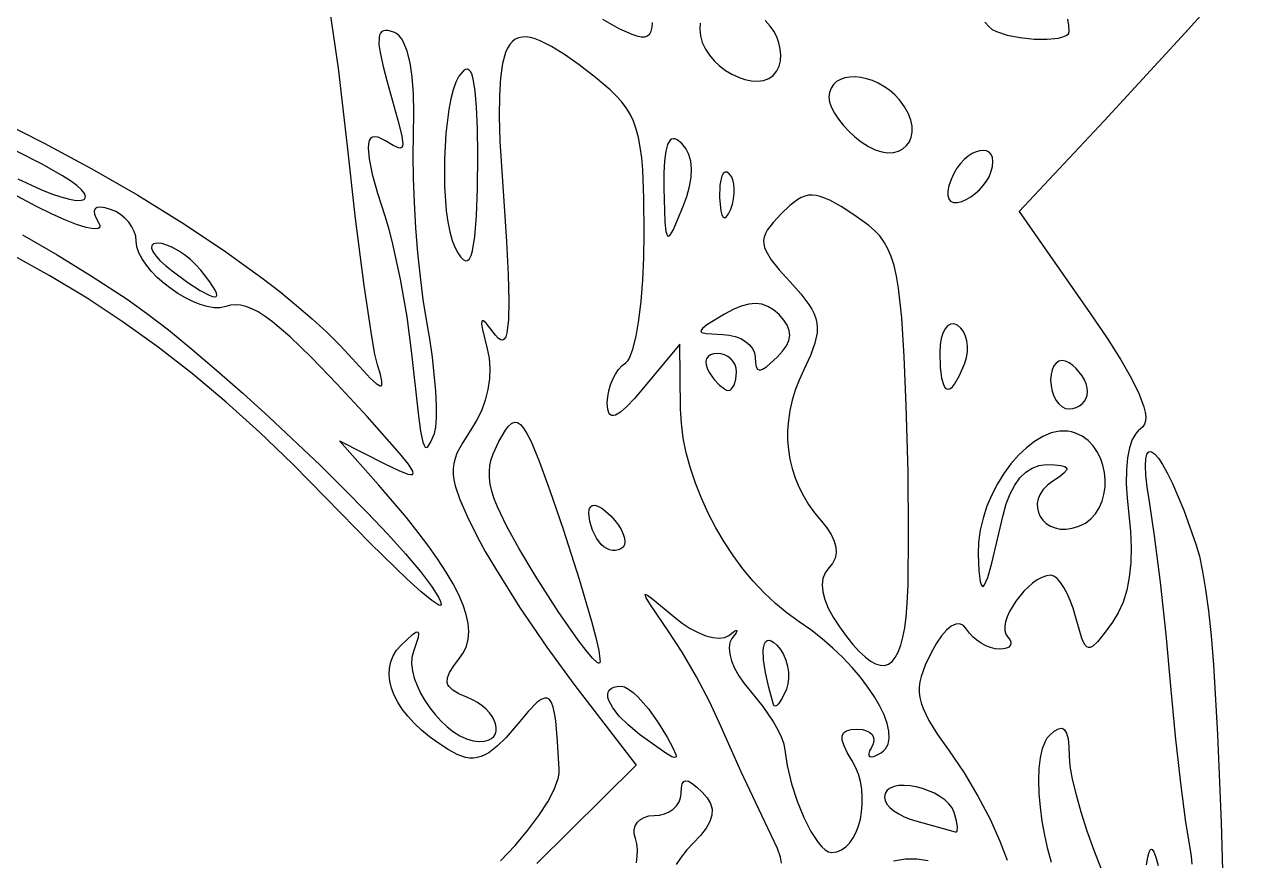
# Model space of a CAD drawing. Header units: millimetres. Extents: x 0.03 to 7.19, y 1.13 to 4.15.
# Drawn here: x 1.85 to 2.594, y 2.722 to 3.224 of the extents above; entities that cross this region are included whole.
import ezdxf

# ---------------------------------------------------------------- set-up
doc = ezdxf.new("R2010")
doc.units = ezdxf.units.MM

msp = doc.modelspace()

# ---------------------------------------------------------------- linework, layer by layer
at = {"flags": 128}
for points in [[(2.593643, 3.269816), (2.548407, 3.219568), (2.499712, 3.166747), (2.448546, 3.112108), (2.491518, 3.050774), (2.501585, 3.036008), (2.509818, 3.023061), (2.516234, 3.011894), (2.520848, 3.002472), (2.523677, 2.994757), (2.524427, 2.991528), (2.524737, 2.988712), (2.524609, 2.986304), (2.524044, 2.984299), (2.523046, 2.982694), (2.521615, 2.981483), (2.520187, 2.98039), (2.518884, 2.978964), (2.516658, 2.975155), (2.514948, 2.970143), (2.513766, 2.964016), (2.513126, 2.956862), (2.513039, 2.94877), (2.513517, 2.939827), (2.514574, 2.930122), (2.515646, 2.919853), (2.516047, 2.910108), (2.515782, 2.900935), (2.514858, 2.89238), (2.513284, 2.88449), (2.511066, 2.877311), (2.508211, 2.87089), (2.504726, 2.865274), (2.499643, 2.858426), (2.4957, 2.853581), (2.492659, 2.850778), (2.491401, 2.850154), (2.490278, 2.850054), (2.489261, 2.850482), (2.488318, 2.851444), (2.486539, 2.854987), (2.48256, 2.868677), (2.481079, 2.873664), (2.479365, 2.878317), (2.477479, 2.882534), (2.475482, 2.886214), (2.473434, 2.889253), (2.471398, 2.89155), (2.469433, 2.893003), (2.467601, 2.89351), (2.464984, 2.893181), (2.462261, 2.892243), (2.459483, 2.89077), (2.456701, 2.888834), (2.451331, 2.883872), (2.446563, 2.877946), (2.442807, 2.871644), (2.441436, 2.868536), (2.440472, 2.865555), (2.439967, 2.862775), (2.439971, 2.860268), (2.440536, 2.858109), (2.441712, 2.856372), (2.442928, 2.854905), (2.443578, 2.853537), (2.443681, 2.852296), (2.443259, 2.851214), (2.442331, 2.850319), (2.440918, 2.849643), (2.439038, 2.849215), (2.436712, 2.849066), (2.434089, 2.849313), (2.431347, 2.850021), (2.428566, 2.851139), (2.425829, 2.85262), (2.423216, 2.854412), (2.420808, 2.856466), (2.418687, 2.858733), (2.416935, 2.861163), (2.415057, 2.86334), (2.412878, 2.864345), (2.410438, 2.864205), (2.40778, 2.862948), (2.404944, 2.8606), (2.401972, 2.857187), (2.398904, 2.852736), (2.395782, 2.847274), (2.392015, 2.839498), (2.389563, 2.832621), (2.388854, 2.829396), (2.3885, 2.826246), (2.388512, 2.823122), (2.388898, 2.819974), (2.389668, 2.816752), (2.390829, 2.813407), (2.394366, 2.806147), (2.399581, 2.797796), (2.406546, 2.787955), (2.415538, 2.774736), (2.423833, 2.760772), (2.43111, 2.746835), (2.437049, 2.7337), (2.441331, 2.722137)], [(1.833135, 3.167893), (1.862199, 3.153306), (1.890775, 3.137936), (1.918509, 3.121967), (1.945046, 3.105584), (1.970032, 3.088971), (1.993113, 3.072312), (2.003829, 3.064022), (2.013934, 3.05579), (2.023387, 3.047639), (2.032141, 3.039592), (2.040153, 3.031671), (2.047379, 3.023899), (2.058452, 3.011902), (2.061933, 3.00872), (2.064174, 3.007382), (2.06486, 3.007397), (2.065273, 3.007863), (2.065328, 3.010138), (2.064437, 3.014181), (2.062699, 3.019969), (2.061118, 3.026464), (2.059186, 3.036958), (2.054568, 3.06776), (2.049443, 3.108), (2.044407, 3.153302), (2.039167, 3.198346), (2.033468, 3.237882)], [(2.198018, 3.227774), (2.207881, 3.222295), (2.215565, 3.218747), (2.218645, 3.217729), (2.221247, 3.217232), (2.223392, 3.217269), (2.225103, 3.217851), (2.226401, 3.218991), (2.227309, 3.220703), (2.227847, 3.222999), (2.228039, 3.225892)], [(2.298879, 3.223691), (2.29577, 3.227062)], [(2.42797, 3.226014), (2.430504, 3.223135), (2.43237, 3.221696), (2.434882, 3.220397), (2.441421, 3.218247), (2.449274, 3.216731), (2.457596, 3.215899), (2.465541, 3.215799), (2.472264, 3.216479), (2.474902, 3.217127), (2.476918, 3.217987), (2.478204, 3.219067), (2.478657, 3.220372)], [(2.478657, 3.220372), (2.47846, 3.224128), (2.477888, 3.227848)], [(2.092157, 3.04701), (2.090188, 3.059232), (2.088436, 3.072854), (2.086935, 3.087419), (2.085716, 3.102469), (2.08481, 3.117548), (2.084251, 3.132198), (2.084068, 3.145963), (2.084296, 3.158385), (2.084569, 3.17144), (2.084329, 3.183022), (2.083582, 3.193104), (2.082334, 3.201656), (2.080589, 3.208652), (2.078354, 3.214061), (2.077055, 3.216163), (2.075634, 3.217857), (2.074094, 3.219141), (2.072435, 3.22001), (2.068867, 3.221013), (2.067424, 3.22109), (2.066206, 3.220867), (2.065211, 3.220331), (2.064438, 3.21947), (2.063884, 3.218269), (2.063549, 3.216717), (2.063527, 3.212505), (2.064357, 3.206731), (2.066025, 3.199291), (2.068518, 3.19008), (2.075573, 3.164887), (2.077305, 3.157408), (2.077824, 3.152788), (2.077625, 3.151421), (2.077119, 3.150614), (2.076303, 3.150314), (2.075178, 3.15047), (2.071991, 3.151944), (2.067546, 3.154622), (2.065088, 3.155983), (2.062956, 3.156826), (2.061148, 3.157142), (2.059665, 3.156921), (2.058506, 3.156155), (2.057672, 3.154833), (2.057162, 3.152947), (2.056976, 3.150488), (2.057578, 3.143811), (2.059475, 3.134729), (2.062669, 3.123167), (2.067157, 3.109052), (2.06942, 3.101563), (2.071738, 3.092604), (2.076278, 3.07162), (2.080251, 3.0488), (2.083129, 3.026844), (2.08709, 2.990929), (2.088592, 2.98016), (2.089959, 2.973536), (2.090636, 2.971628), (2.09133, 2.970574), (2.092061, 2.970314), (2.092844, 2.970787), (2.094638, 2.973691), (2.096851, 2.978802), (2.097717, 2.98255), (2.09813, 2.988223), (2.098108, 2.995541), (2.097671, 3.004224), (2.095629, 3.024566), (2.094062, 3.035665), (2.092157, 3.04701)], [(2.256736, 3.225363), (2.256435, 3.221844), (2.256844, 3.217727), (2.258009, 3.21372), (2.259841, 3.209874), (2.262248, 3.206237), (2.26514, 3.202858), (2.268424, 3.199786), (2.272011, 3.197071), (2.27581, 3.19476), (2.279728, 3.192905), (2.283677, 3.191552), (2.287564, 3.190753), (2.291298, 3.190555), (2.294789, 3.191007), (2.297946, 3.19216), (2.300678, 3.194061), (2.302893, 3.19676), (2.304224, 3.199598), (2.304998, 3.202806), (2.305233, 3.206276), (2.304943, 3.209898), (2.304147, 3.21356), (2.30286, 3.217153), (2.301098, 3.220567), (2.298879, 3.223691)], [(2.305678, 2.72045), (2.305034, 2.723999), (2.303155, 2.729202), (2.295685, 2.745219), (2.281183, 2.775712), (2.268337, 2.804622), (2.262285, 2.817599), (2.254449, 2.832399), (2.245841, 2.8472), (2.237476, 2.860177), (2.226825, 2.87583), (2.224283, 2.880024), (2.223652, 2.881924), (2.224065, 2.882043), (2.224971, 2.881624), (2.228283, 2.87922), (2.241046, 2.868483), (2.24582, 2.864742), (2.250678, 2.861582), (2.255484, 2.859049), (2.260103, 2.857188), (2.2644, 2.856043), (2.268239, 2.855662), (2.271486, 2.85609), (2.274004, 2.857372), (2.277306, 2.859811), (2.278267, 2.860287), (2.278756, 2.860276), (2.278767, 2.859787), (2.278291, 2.858827), (2.275851, 2.855524), (2.274567, 2.853035), (2.27413, 2.849871), (2.274497, 2.846162), (2.275622, 2.842038), (2.277461, 2.837627), (2.279969, 2.833059), (2.2831, 2.828463), (2.28681, 2.823969), (2.294416, 2.814658), (2.300844, 2.805101), (2.303406, 2.80058), (2.305419, 2.796418), (2.306799, 2.792755), (2.307462, 2.789733), (2.309108, 2.779067), (2.311748, 2.768205), (2.315157, 2.757645), (2.31911, 2.747887), (2.323381, 2.739429), (2.327746, 2.73277), (2.329892, 2.730271), (2.331977, 2.728408), (2.333973, 2.727245), (2.335851, 2.726844), (2.338931, 2.727243), (2.341778, 2.728391), (2.344377, 2.730215), (2.346711, 2.732641), (2.348764, 2.735596), (2.35052, 2.739007), (2.351962, 2.7428), (2.353074, 2.746901), (2.353839, 2.751238), (2.354242, 2.755736), (2.354266, 2.760322), (2.353894, 2.764924), (2.353111, 2.769467), (2.3519, 2.773878), (2.350245, 2.778084), (2.348129, 2.78201), (2.345238, 2.786934), (2.343271, 2.791005), (2.342237, 2.794284), (2.342148, 2.796832), (2.343014, 2.798708), (2.344846, 2.799973), (2.347654, 2.800688), (2.351449, 2.800913), (2.354344, 2.80069), (2.356778, 2.800048), (2.358717, 2.799035), (2.360126, 2.797693), (2.360971, 2.796068), (2.361218, 2.794204), (2.360833, 2.792147), (2.359782, 2.789941), (2.358662, 2.787877), (2.35812, 2.786267), (2.358133, 2.785123), (2.358678, 2.784457), (2.35973, 2.784281), (2.361266, 2.784607), (2.365699, 2.786816), (2.367104, 2.78786), (2.368261, 2.789089), (2.369849, 2.792066), (2.37051, 2.795672), (2.370291, 2.799832), (2.36924, 2.80447), (2.367403, 2.809511), (2.364829, 2.814881), (2.361563, 2.820503), (2.357654, 2.826304), (2.353149, 2.832207), (2.348095, 2.838137), (2.342538, 2.844019), (2.336528, 2.849778), (2.33011, 2.855339), (2.323331, 2.860627), (2.31624, 2.865566), (2.309002, 2.870724), (2.301973, 2.876552), (2.295188, 2.882988), (2.288682, 2.889969), (2.282488, 2.897433), (2.276643, 2.905317), (2.271181, 2.913559), (2.266136, 2.922095), (2.261544, 2.930865), (2.257439, 2.939804), (2.253856, 2.948851), (2.25083, 2.957943), (2.248396, 2.967017), (2.246588, 2.976012), (2.245441, 2.984864), (2.24499, 2.99351), (2.244574, 3.032399), (2.222726, 3.006163), (2.217226, 2.999788), (2.21261, 2.994951), (2.208831, 2.991633), (2.205844, 2.989816), (2.204633, 2.989464), (2.203602, 2.989481), (2.202746, 2.989863), (2.202058, 2.990609), (2.201166, 2.99318), (2.200879, 2.997177), (2.201106, 3.000782), (2.201756, 3.004415), (2.202783, 3.007979), (2.204143, 3.011373), (2.205789, 3.0145), (2.207676, 3.017261), (2.209758, 3.019557), (2.21199, 3.021288), (2.213122, 3.022355), (2.214222, 3.024112), (2.216304, 3.029538), (2.218191, 3.037248), (2.219837, 3.046924), (2.221197, 3.058246), (2.222225, 3.070898), (2.222875, 3.084559), (2.223101, 3.098913), (2.222916, 3.120247), (2.222204, 3.137342), (2.221578, 3.144532), (2.220733, 3.150943), (2.21964, 3.156667), (2.21827, 3.161799), (2.216593, 3.16643), (2.21458, 3.170656), (2.212203, 3.174568), (2.209431, 3.178261), (2.206237, 3.181828), (2.20259, 3.185362), (2.193824, 3.192705), (2.183902, 3.200305), (2.175069, 3.206577), (2.167277, 3.211456), (2.160475, 3.214878), (2.157432, 3.216021), (2.154617, 3.216776), (2.152027, 3.217133), (2.149654, 3.217086), (2.147492, 3.216625), (2.145536, 3.215742), (2.143779, 3.21443), (2.142216, 3.212681), (2.14084, 3.210485), (2.139645, 3.207835), (2.137774, 3.201141), (2.136556, 3.192534), (2.135941, 3.181947), (2.135881, 3.169317), (2.136327, 3.154577), (2.138546, 3.11851), (2.140215, 3.09412), (2.141255, 3.074191), (2.141657, 3.058539), (2.141409, 3.046977), (2.1405, 3.039323), (2.139794, 3.036904), (2.138919, 3.035391), (2.137873, 3.034763), (2.136655, 3.034997), (2.135264, 3.036068), (2.133699, 3.037955), (2.128069, 3.045061), (2.126402, 3.046418), (2.125846, 3.046531), (2.125471, 3.04626), (2.125251, 3.044551), (2.12572, 3.041252), (2.128629, 3.029733), (2.129804, 3.023992), (2.130242, 3.017888), (2.129969, 3.01155), (2.129011, 3.005108), (2.127394, 2.998692), (2.125145, 2.992432), (2.122288, 2.986458), (2.118851, 2.980899), (2.113907, 2.973426), (2.110447, 2.966862), (2.109284, 2.963755), (2.108503, 2.960677), (2.10811, 2.95756), (2.108107, 2.95434), (2.108498, 2.95095), (2.109287, 2.947323), (2.112076, 2.939095), (2.116504, 2.929125), (2.122601, 2.916885), (2.127491, 2.907846), (2.133532, 2.897493), (2.148117, 2.874297), (2.164455, 2.850208), (2.180643, 2.828135), (2.218157, 2.779413), (2.158518, 2.72026)], [(2.122921, 3.146288), (2.122731, 3.162128), (2.12224, 3.174932), (2.121424, 3.184799), (2.120259, 3.191826), (2.119538, 3.194306), (2.118721, 3.196113), (2.117805, 3.197259), (2.116786, 3.197757), (2.115662, 3.197619), (2.11443, 3.196857), (2.111629, 3.19351), (2.109794, 3.190012), (2.108165, 3.185424), (2.106746, 3.179897), (2.105541, 3.17358), (2.103788, 3.159177), (2.102935, 3.143413), (2.103011, 3.127488), (2.104047, 3.1126), (2.104934, 3.10592), (2.106072, 3.099949), (2.107464, 3.094836), (2.109115, 3.090733), (2.110925, 3.087407), (2.112594, 3.084934), (2.114127, 3.083324), (2.115526, 3.082589), (2.116794, 3.082741), (2.117934, 3.083792), (2.118949, 3.085753), (2.119841, 3.088635), (2.12127, 3.097213), (2.122244, 3.109619), (2.122787, 3.125946), (2.122921, 3.146288)], [(2.376657, 3.179247), (2.373763, 3.182364), (2.370622, 3.185089), (2.367294, 3.187421), (2.363837, 3.189355), (2.360314, 3.190892), (2.356782, 3.192027), (2.353302, 3.19276), (2.349935, 3.193087), (2.346739, 3.193006), (2.343775, 3.192516), (2.341103, 3.191614), (2.338782, 3.190297), (2.336873, 3.188564), (2.335435, 3.186412), (2.334528, 3.18384), (2.334212, 3.180844), (2.334607, 3.178013), (2.33574, 3.174811), (2.33753, 3.17135), (2.3399, 3.16774), (2.34277, 3.16409), (2.34606, 3.160512), (2.349692, 3.157115), (2.353587, 3.15401), (2.357915, 3.151221), (2.362074, 3.14925), (2.366018, 3.148048), (2.369702, 3.147563), (2.373078, 3.147745), (2.3761, 3.148543), (2.378723, 3.149907), (2.380898, 3.151785), (2.382581, 3.154127), (2.383724, 3.156882), (2.384281, 3.159999), (2.384207, 3.163428), (2.383453, 3.167118), (2.381975, 3.171019), (2.379725, 3.175078), (2.376657, 3.179247)], [(2.245657, 3.153163), (2.242919, 3.155344), (2.241705, 3.155856), (2.240594, 3.15598), (2.239585, 3.155712), (2.238676, 3.15505), (2.237157, 3.152538), (2.236028, 3.148424), (2.235282, 3.142691), (2.234911, 3.135318), (2.234907, 3.126288), (2.235559, 3.105748), (2.236163, 3.100172), (2.236583, 3.09851), (2.2371, 3.09758), (2.237727, 3.097368), (2.238478, 3.09786), (2.240409, 3.100901), (2.246365, 3.11483), (2.248687, 3.121279), (2.250321, 3.127267), (2.251266, 3.132788), (2.251521, 3.137835), (2.251089, 3.142403), (2.249967, 3.146484), (2.248156, 3.150073), (2.245657, 3.153163)], [(1.846351, 3.131858), (1.860138, 3.125404), (1.866492, 3.122904), (1.872268, 3.120957), (1.877302, 3.119611), (1.881429, 3.118918), (1.884487, 3.118928), (1.885563, 3.119212), (1.88631, 3.119691), (1.886789, 3.120382), (1.886953, 3.121172), (1.886368, 3.123032), (1.884626, 3.125243), (1.881797, 3.127778), (1.877952, 3.130608), (1.873161, 3.133704), (1.861027, 3.140582), (1.845959, 3.148186)], [(2.431657, 3.135872), (2.432571, 3.13934), (2.432856, 3.142253), (2.432578, 3.144623), (2.431803, 3.146461), (2.430596, 3.14778), (2.429023, 3.148592), (2.42715, 3.148909), (2.425042, 3.148743), (2.422766, 3.148106), (2.420386, 3.14701), (2.417968, 3.145467), (2.415579, 3.143489), (2.413283, 3.141088), (2.411147, 3.138276), (2.409236, 3.135066), (2.407615, 3.131469), (2.406367, 3.127684), (2.405728, 3.124462), (2.405687, 3.121825), (2.406233, 3.119799), (2.407355, 3.118406), (2.409041, 3.117672), (2.41128, 3.11762), (2.41406, 3.118274), (2.416802, 3.119426), (2.419534, 3.121022), (2.422182, 3.122989), (2.424676, 3.125255), (2.426942, 3.127749), (2.428909, 3.130397), (2.430505, 3.133129), (2.431657, 3.135872)], [(2.274254, 3.134941), (2.272923, 3.135856), (2.271716, 3.135869), (2.270657, 3.135041), (2.26977, 3.133431), (2.269079, 3.131097), (2.268608, 3.128101), (2.268421, 3.120358), (2.269194, 3.112602), (2.269841, 3.11021), (2.270645, 3.108826), (2.271589, 3.108465), (2.272661, 3.109139), (2.273846, 3.110863), (2.275129, 3.113649), (2.276164, 3.116714), (2.276865, 3.119837), (2.277236, 3.122934), (2.27728, 3.125915), (2.277, 3.128694), (2.276401, 3.131183), (2.275484, 3.133294), (2.274254, 3.134941)], [(2.136664, 2.721886), (2.145406, 2.731143), (2.153146, 2.740261), (2.159745, 2.749043), (2.165066, 2.757291), (2.168968, 2.764806), (2.171313, 2.77139), (2.171858, 2.77427), (2.171962, 2.776844), (2.170992, 2.793552), (2.169848, 2.805943), (2.169137, 2.810594), (2.168293, 2.814256), (2.167287, 2.816959), (2.166089, 2.818733), (2.164669, 2.819607), (2.162998, 2.819613), (2.161045, 2.818779), (2.158781, 2.817137), (2.1532, 2.811546), (2.146018, 2.80308), (2.139965, 2.796069), (2.134556, 2.790679), (2.129603, 2.786845), (2.127238, 2.78549), (2.124917, 2.7845), (2.122616, 2.783865), (2.120311, 2.783578), (2.117979, 2.78363), (2.115596, 2.784013), (2.110584, 2.78574), (2.105087, 2.788691), (2.09924, 2.79249), (2.093881, 2.796428), (2.089023, 2.800478), (2.084678, 2.804614), (2.080858, 2.808811), (2.077573, 2.813043), (2.074836, 2.817283), (2.072659, 2.821505), (2.071052, 2.825684), (2.070029, 2.829794), (2.0696, 2.833808), (2.069777, 2.837701), (2.070572, 2.841446), (2.071997, 2.845018), (2.074063, 2.848391), (2.076782, 2.851538), (2.083633, 2.857869), (2.085715, 2.859262), (2.086952, 2.859446), (2.087384, 2.858404), (2.087048, 2.856114), (2.084226, 2.847719), (2.083332, 2.844164), (2.083161, 2.840257), (2.083655, 2.836078), (2.084756, 2.831708), (2.086405, 2.827225), (2.088542, 2.822712), (2.09111, 2.818247), (2.094049, 2.813911), (2.097301, 2.809785), (2.100808, 2.805949), (2.104509, 2.802483), (2.108347, 2.799467), (2.112264, 2.796981), (2.116199, 2.795107), (2.120095, 2.793923), (2.123893, 2.79351), (2.126836, 2.79373), (2.129263, 2.794356), (2.131186, 2.795345), (2.132618, 2.796649), (2.133573, 2.798223), (2.134064, 2.800021), (2.134103, 2.801997), (2.133704, 2.804106), (2.132879, 2.806301), (2.131643, 2.808537), (2.130007, 2.810767), (2.127985, 2.812946), (2.12559, 2.815028), (2.122834, 2.816967), (2.119732, 2.818717), (2.116296, 2.820233), (2.111501, 2.822285), (2.107966, 2.824351), (2.10567, 2.826549), (2.10498, 2.827734), (2.104593, 2.828995), (2.104713, 2.831804), (2.106009, 2.835094), (2.10846, 2.83898), (2.112046, 2.84358), (2.114465, 2.847074), (2.116185, 2.850905), (2.117202, 2.855087), (2.117507, 2.859634), (2.117094, 2.86456), (2.115957, 2.869878), (2.114089, 2.875604), (2.111483, 2.881752), (2.108134, 2.888334), (2.104033, 2.895367), (2.099175, 2.902862), (2.093554, 2.910836), (2.087161, 2.919301), (2.079992, 2.928272), (2.063296, 2.947788), (2.039768, 2.974302), (2.067546, 2.960288), (2.075418, 2.956483), (2.080806, 2.954372), (2.082542, 2.954016), (2.083627, 2.954161), (2.084051, 2.954834), (2.083803, 2.956059), (2.081252, 2.960272), (2.075893, 2.967007), (2.056435, 2.988872), (2.038106, 3.008679), (2.022788, 3.02456), (2.010074, 3.036831), (1.99956, 3.045807), (1.995001, 3.049158), (1.99084, 3.051804), (1.987026, 3.053783), (1.983509, 3.055135), (1.980238, 3.0559), (1.977162, 3.056118), (1.97423, 3.055826), (1.971393, 3.055066), (1.968055, 3.054357), (1.964318, 3.05436), (1.960266, 3.055014), (1.955983, 3.056256), (1.951556, 3.058024), (1.947068, 3.060257), (1.942605, 3.062891), (1.938251, 3.065866), (1.934091, 3.069119), (1.930211, 3.072589), (1.926695, 3.076212), (1.923627, 3.079927), (1.921094, 3.083673), (1.919179, 3.087386), (1.917968, 3.091005), (1.917546, 3.094469), (1.917231, 3.097358), (1.916328, 3.100256), (1.9149, 3.103084), (1.913011, 3.105766), (1.910723, 3.108222), (1.9081, 3.110377), (1.905205, 3.112152), (1.902101, 3.113469), (1.898754, 3.114406), (1.896093, 3.114764), (1.894125, 3.114552), (1.892857, 3.11378), (1.892296, 3.112454), (1.892451, 3.110584), (1.893328, 3.108179), (1.894935, 3.105247), (1.895539, 3.104004), (1.895663, 3.103033), (1.895324, 3.10233), (1.894543, 3.101887), (1.891727, 3.101768), (1.88737, 3.102634), (1.881625, 3.104444), (1.874644, 3.107159), (1.86658, 3.110736), (1.857587, 3.115135), (1.839881, 3.124616)], [(2.380685, 2.86851), (2.381322, 2.876617), (2.381776, 2.887985), (2.382134, 2.918422), (2.381761, 2.955653), (2.380657, 2.99551), (2.379427, 3.025094), (2.377985, 3.048311), (2.376061, 3.066162), (2.374834, 3.073386), (2.373386, 3.079644), (2.371683, 3.08506), (2.36969, 3.089758), (2.367375, 3.093863), (2.364704, 3.097501), (2.361642, 3.100796), (2.358158, 3.103872), (2.349782, 3.109872), (2.341468, 3.115146), (2.334662, 3.118931), (2.329008, 3.121237), (2.326501, 3.121837), (2.324148, 3.122069), (2.321904, 3.121936), (2.319725, 3.121437), (2.317566, 3.120574), (2.315382, 3.119348), (2.31076, 3.11581), (2.305504, 3.11083), (2.300552, 3.105591), (2.297119, 3.101048), (2.295986, 3.098935), (2.29525, 3.096872), (2.294915, 3.094819), (2.294987, 3.092733), (2.295471, 3.090573), (2.296374, 3.088299), (2.299453, 3.08324), (2.304269, 3.077226), (2.310865, 3.069927), (2.31733, 3.062675), (2.322119, 3.056379), (2.323904, 3.053468), (2.325292, 3.050651), (2.32629, 3.047879), (2.326907, 3.045104), (2.327149, 3.042277), (2.327025, 3.03935), (2.325705, 3.033001), (2.323007, 3.02567), (2.31899, 3.016969), (2.316229, 3.010856), (2.313931, 3.004757), (2.312093, 2.998681), (2.310715, 2.992639), (2.309796, 2.98664), (2.309335, 2.980692), (2.30933, 2.974805), (2.30978, 2.96899), (2.310685, 2.963254), (2.312043, 2.957608), (2.313853, 2.95206), (2.316113, 2.946621), (2.318824, 2.9413), (2.321983, 2.936105), (2.32559, 2.931047), (2.329643, 2.926135), (2.333002, 2.921962), (2.335567, 2.917942), (2.337336, 2.914091), (2.338306, 2.910424), (2.338476, 2.906955), (2.337842, 2.903702), (2.336403, 2.900678), (2.334157, 2.897899), (2.33194, 2.895004), (2.33059, 2.891633), (2.330102, 2.887806), (2.330475, 2.883542), (2.331703, 2.878859), (2.333784, 2.873778), (2.336714, 2.868318), (2.34049, 2.862497), (2.34469, 2.856743), (2.348655, 2.851805), (2.352386, 2.847683), (2.355888, 2.844378), (2.359161, 2.841889), (2.362207, 2.840217), (2.365029, 2.839363), (2.367629, 2.839326), (2.370009, 2.840108), (2.372171, 2.841708), (2.374117, 2.844126), (2.37585, 2.847364), (2.37737, 2.851421), (2.378682, 2.856297), (2.379786, 2.861994), (2.380685, 2.86851)], [(1.849041, 3.098244), (1.86999, 3.086135), (1.890942, 3.073217), (1.91199, 3.059455), (1.923715, 3.051132), (1.936839, 3.041038), (1.951063, 3.029463), (1.96609, 3.016696), (1.981624, 3.003025), (1.997366, 2.98874), (2.028289, 2.959484), (2.042874, 2.945092), (2.05648, 2.931243), (2.068808, 2.918225), (2.079561, 2.906328), (2.088442, 2.895841), (2.095153, 2.887053), (2.099398, 2.880254), (2.100503, 2.877691), (2.100879, 2.875733), (2.100519, 2.875264), (2.099462, 2.875549), (2.0954, 2.87825), (2.088977, 2.883571), (2.08048, 2.891247), (2.058399, 2.912608), (2.031435, 2.940219), (2.011597, 2.960439), (1.991714, 2.979524), (1.971681, 2.997534), (1.951395, 3.014531), (1.93075, 3.030573), (1.909645, 3.045721), (1.887974, 3.060036), (1.865634, 3.073578), (1.842522, 3.086407)], [(1.956435, 3.076844), (1.953399, 3.080184), (1.950074, 3.083286), (1.946566, 3.086083), (1.942983, 3.088507), (1.939435, 3.090493), (1.936028, 3.091973), (1.932872, 3.09288), (1.930074, 3.093149), (1.927997, 3.092745), (1.92691, 3.091725), (1.926776, 3.090156), (1.927558, 3.088108), (1.929219, 3.085648), (1.931724, 3.082845), (1.935035, 3.079767), (1.939115, 3.076483), (1.948531, 3.069613), (1.955974, 3.064721), (1.961395, 3.061806), (1.963331, 3.061089), (1.964744, 3.060866), (1.965626, 3.061137), (1.965972, 3.061902), (1.965775, 3.063159), (1.965029, 3.06491), (1.961867, 3.069891), (1.956435, 3.076844)], [(2.304171, 3.050219), (2.300841, 3.053108), (2.297407, 3.055181), (2.293811, 3.05644), (2.289995, 3.056885), (2.285904, 3.056518), (2.281477, 3.05534), (2.27666, 3.053351), (2.271393, 3.050552), (2.260747, 3.044052), (2.258043, 3.041934), (2.257072, 3.040425), (2.257233, 3.039865), (2.257824, 3.039416), (2.260289, 3.038796), (2.270324, 3.038288), (2.27423, 3.03795), (2.277873, 3.037108), (2.281176, 3.035818), (2.284056, 3.034137), (2.286435, 3.032121), (2.288234, 3.029825), (2.289371, 3.027307), (2.289768, 3.024622), (2.289915, 3.021217), (2.290392, 3.018786), (2.291251, 3.017327), (2.292544, 3.01684), (2.294323, 3.017327), (2.296641, 3.018786), (2.303101, 3.024622), (2.306306, 3.028146), (2.308628, 3.031465), (2.310071, 3.034635), (2.310636, 3.037712), (2.310327, 3.040752), (2.309144, 3.043813), (2.307092, 3.04695), (2.304171, 3.050219)], [(2.415865, 3.020927), (2.416906, 3.024338), (2.417457, 3.027779), (2.417537, 3.031156), (2.417164, 3.034375), (2.416356, 3.037343), (2.415131, 3.039966), (2.413508, 3.04215), (2.411504, 3.043802), (2.409369, 3.044658), (2.407377, 3.044553), (2.405573, 3.043554), (2.403999, 3.041727), (2.402699, 3.039141), (2.401717, 3.035863), (2.401096, 3.031959), (2.400879, 3.027497), (2.401161, 3.018569), (2.40198, 3.011921), (2.403295, 3.007572), (2.404126, 3.006266), (2.405065, 3.00554), (2.406107, 3.005398), (2.407248, 3.005841), (2.408481, 3.006873), (2.409803, 3.008495), (2.412689, 3.013517), (2.415865, 3.020927)], [(2.278657, 3.015733), (2.278416, 3.017965), (2.277727, 3.020047), (2.276637, 3.021934), (2.275195, 3.02358), (2.27345, 3.024939), (2.27145, 3.025967), (2.269243, 3.026617), (2.266879, 3.026844), (2.264656, 3.026617), (2.262854, 3.025967), (2.261492, 3.024939), (2.260591, 3.02358), (2.26017, 3.021934), (2.26025, 3.020047), (2.26085, 3.017965), (2.26199, 3.015733), (2.265043, 3.011418), (2.268278, 3.007885), (2.271311, 3.005498), (2.27263, 3.004848), (2.273754, 3.004622), (2.274738, 3.004848), (2.275657, 3.005498), (2.277216, 3.007885), (2.27827, 3.011418), (2.278657, 3.015733)], [(2.489768, 3.003969), (2.489541, 3.006209), (2.488891, 3.008569), (2.487864, 3.01098), (2.486504, 3.013368), (2.482971, 3.017797), (2.480889, 3.019695), (2.478657, 3.021288), (2.476425, 3.022314), (2.474343, 3.022588), (2.472456, 3.022151), (2.47081, 3.021049), (2.46945, 3.019322), (2.468423, 3.017015), (2.467773, 3.01417), (2.467546, 3.01083), (2.467773, 3.00735), (2.468423, 3.004104), (2.46945, 3.001163), (2.47081, 2.998597), (2.472456, 2.996478), (2.474343, 2.994877), (2.476425, 2.993864), (2.478657, 2.99351), (2.480889, 2.993724), (2.482971, 2.994336), (2.484858, 2.995303), (2.486504, 2.996583), (2.487864, 2.998133), (2.488891, 2.999909), (2.489541, 3.001868), (2.489768, 3.003969)], [(2.15756, 2.893385), (2.147713, 2.909762), (2.140174, 2.923314), (2.134803, 2.934552), (2.132888, 2.939463), (2.131462, 2.943988), (2.13051, 2.948189), (2.130012, 2.952131), (2.129953, 2.955878), (2.130314, 2.959493), (2.131078, 2.96304), (2.132228, 2.966583), (2.135615, 2.973913), (2.139673, 2.980801), (2.141514, 2.98317), (2.143286, 2.984747), (2.14503, 2.985474), (2.146788, 2.985296), (2.148601, 2.984156), (2.150511, 2.981997), (2.15256, 2.978762), (2.154789, 2.974395), (2.159955, 2.962038), (2.166342, 2.944473), (2.174282, 2.921247), (2.183998, 2.891174), (2.191374, 2.865967), (2.193959, 2.856014), (2.19569, 2.848268), (2.196476, 2.84306), (2.196486, 2.84151), (2.196226, 2.840719), (2.195652, 2.840616), (2.19474, 2.841092), (2.19198, 2.843673), (2.188105, 2.848243), (2.183273, 2.854589), (2.171377, 2.871736), (2.15756, 2.893385)], [(2.439004, 2.929622), (2.440836, 2.936406), (2.443148, 2.942428), (2.445904, 2.947643), (2.449063, 2.952003), (2.452589, 2.955466), (2.456442, 2.957985), (2.460584, 2.959515), (2.464976, 2.96001), (2.470022, 2.959862), (2.473731, 2.959491), (2.476122, 2.958854), (2.477211, 2.957906), (2.477273, 2.957302), (2.477015, 2.956605), (2.475553, 2.954905), (2.472839, 2.952763), (2.468893, 2.950135), (2.465621, 2.947706), (2.463083, 2.945084), (2.461243, 2.942332), (2.460066, 2.939512), (2.459515, 2.936685), (2.459554, 2.933914), (2.460149, 2.931262), (2.461263, 2.92879), (2.46286, 2.92656), (2.464904, 2.924635), (2.46736, 2.923076), (2.470192, 2.921946), (2.473363, 2.921307), (2.476839, 2.92122), (2.480583, 2.921749), (2.48456, 2.922955), (2.488435, 2.924889), (2.491761, 2.927447), (2.49454, 2.930538), (2.496777, 2.934075), (2.498474, 2.937969), (2.499635, 2.942132), (2.500263, 2.946474), (2.500362, 2.950908), (2.499934, 2.955344), (2.498983, 2.959695), (2.497512, 2.963872), (2.495525, 2.967785), (2.493024, 2.971347), (2.490014, 2.974469), (2.486497, 2.977062), (2.482476, 2.979038), (2.480157, 2.979763), (2.477783, 2.980186), (2.472905, 2.980171), (2.467912, 2.97908), (2.462873, 2.976999), (2.457857, 2.974014), (2.452933, 2.970211), (2.44817, 2.965677), (2.443638, 2.960497), (2.439405, 2.954757), (2.435542, 2.948545), (2.432116, 2.941946), (2.429197, 2.935046), (2.426855, 2.927932), (2.425158, 2.920689), (2.424175, 2.913404), (2.423976, 2.906163), (2.424441, 2.896226), (2.42518, 2.889764), (2.425673, 2.887868), (2.426258, 2.886878), (2.426945, 2.886807), (2.42774, 2.887668), (2.429691, 2.892237), (2.432176, 2.900685), (2.439004, 2.929622)], [(2.552688, 2.719826), (2.55235, 2.724436), (2.551462, 2.729622), (2.548885, 2.745027), (2.545846, 2.768493), (2.542726, 2.796829), (2.539907, 2.826844), (2.53697, 2.857955), (2.533546, 2.889274), (2.530059, 2.917156), (2.526935, 2.937955), (2.525592, 2.946552), (2.524808, 2.953653), (2.524552, 2.959288), (2.524792, 2.963484), (2.525497, 2.966272), (2.526634, 2.96768), (2.527356, 2.967876), (2.528174, 2.967737), (2.530084, 2.966472), (2.532333, 2.963914), (2.534889, 2.960091), (2.537721, 2.955032), (2.540798, 2.948767), (2.547559, 2.932733), (2.554921, 2.912219), (2.557017, 2.904902), (2.558966, 2.895866), (2.560776, 2.884973), (2.562453, 2.872079), (2.564003, 2.857046), (2.565435, 2.839732), (2.567968, 2.797698), (2.570107, 2.744851), (2.571907, 2.680066)], [(2.197171, 2.912024), (2.194297, 2.915806), (2.191943, 2.92063), (2.190352, 2.925874), (2.189768, 2.930913), (2.190006, 2.933166), (2.1907, 2.934709), (2.191823, 2.935546), (2.193348, 2.935679), (2.195246, 2.935112), (2.197491, 2.933849), (2.200053, 2.931892), (2.202907, 2.929247), (2.205432, 2.926487), (2.207562, 2.923688), (2.209265, 2.920925), (2.210511, 2.918276), (2.21127, 2.915818), (2.211512, 2.913627), (2.211207, 2.911782), (2.210324, 2.910358), (2.209016, 2.909357), (2.207505, 2.908716), (2.205843, 2.908426), (2.204086, 2.908483), (2.202286, 2.908877), (2.200497, 2.909604), (2.198774, 2.910655), (2.197171, 2.912024)], [(2.300907, 2.815733), (2.297964, 2.82608), (2.295952, 2.835082), (2.294861, 2.842573), (2.294681, 2.848384), (2.294931, 2.850607), (2.295404, 2.852348), (2.296101, 2.853585), (2.29702, 2.854297), (2.29816, 2.854464), (2.29952, 2.854065), (2.301098, 2.853078), (2.302893, 2.851483), (2.305101, 2.848851), (2.306927, 2.84581), (2.308348, 2.842467), (2.309341, 2.838932), (2.309882, 2.835313), (2.309948, 2.831719), (2.309515, 2.828258), (2.30856, 2.825038), (2.30612, 2.819703), (2.303863, 2.816172), (2.302883, 2.815177), (2.302042, 2.814747), (2.301373, 2.81492), (2.300907, 2.815733)], [(2.220324, 2.797872), (2.213428, 2.803539), (2.208005, 2.808896), (2.204107, 2.813807), (2.201785, 2.818134), (2.201232, 2.820035), (2.201093, 2.821738), (2.201374, 2.823226), (2.202081, 2.824483), (2.203222, 2.82549), (2.204803, 2.826231), (2.20683, 2.826688), (2.20931, 2.826844), (2.211287, 2.82639), (2.21368, 2.82509), (2.216396, 2.823035), (2.219344, 2.820316), (2.225571, 2.81325), (2.231629, 2.804622), (2.23686, 2.796078), (2.240368, 2.78984), (2.242067, 2.785855), (2.24221, 2.784691), (2.241867, 2.784069), (2.241028, 2.783985), (2.239681, 2.784431), (2.23542, 2.786887), (2.220324, 2.797872)], [(2.468104, 2.720856), (2.46589, 2.728942), (2.464018, 2.737294), (2.462513, 2.745747), (2.4614, 2.754135), (2.460706, 2.762293), (2.460456, 2.770057), (2.460676, 2.777261), (2.461392, 2.78374), (2.462628, 2.78933), (2.464412, 2.793863), (2.465517, 2.795683), (2.466768, 2.797177), (2.469703, 2.799775), (2.472188, 2.801225), (2.474241, 2.801505), (2.475111, 2.801202), (2.475879, 2.800599), (2.477122, 2.798486), (2.477987, 2.795148), (2.478492, 2.790565), (2.478657, 2.784719), (2.479153, 2.778697), (2.480574, 2.770883), (2.482821, 2.761604), (2.485794, 2.751188), (2.489394, 2.739963), (2.493522, 2.728258), (2.498078, 2.7164)], [(2.218386, 2.720681), (2.218873, 2.724691), (2.218947, 2.728525), (2.218585, 2.732061), (2.217768, 2.735177), (2.217081, 2.737967), (2.217084, 2.74057), (2.217731, 2.742929), (2.218975, 2.744986), (2.22077, 2.746686), (2.223071, 2.74797), (2.225831, 2.748783), (2.229004, 2.749066), (2.232281, 2.749338), (2.235339, 2.750118), (2.238111, 2.751351), (2.240528, 2.752983), (2.242526, 2.754958), (2.244035, 2.757222), (2.24499, 2.759721), (2.245324, 2.762399), (2.245479, 2.765671), (2.24597, 2.76803), (2.246831, 2.769476), (2.248098, 2.770014), (2.249806, 2.769644), (2.251992, 2.768368), (2.254689, 2.766189), (2.257935, 2.763108), (2.260956, 2.759638), (2.262947, 2.756232), (2.263893, 2.752805), (2.263777, 2.749269), (2.262583, 2.745539), (2.260296, 2.741528), (2.2569, 2.737149), (2.252379, 2.732316), (2.248727, 2.728364), (2.245322, 2.724099), (2.242237, 2.719655)], [(2.409532, 2.750872), (2.408239, 2.753594), (2.406296, 2.756132), (2.403806, 2.758464), (2.400868, 2.760567), (2.397584, 2.76242), (2.394056, 2.764001), (2.390384, 2.765288), (2.386669, 2.766259), (2.383013, 2.766891), (2.379516, 2.767164), (2.376279, 2.767055), (2.373405, 2.766541), (2.370993, 2.765602), (2.369145, 2.764215), (2.367963, 2.762359), (2.367546, 2.76001), (2.367943, 2.758035), (2.36908, 2.755992), (2.370878, 2.753941), (2.373258, 2.751939), (2.376138, 2.750046), (2.37944, 2.748321), (2.383084, 2.746822), (2.38699, 2.745608), (2.410129, 2.739247), (2.410786, 2.739251), (2.411229, 2.739764), (2.411482, 2.742127), (2.410908, 2.745956), (2.409532, 2.750872)], [(2.525281, 2.719488), (2.525971, 2.723933), (2.526785, 2.727), (2.527697, 2.728618), (2.528181, 2.728861), (2.52868, 2.728715), (2.529708, 2.727222), (2.530754, 2.724066), (2.532299, 2.719056)], [(2.393903, 2.721911), (2.387051, 2.722894), (2.380167, 2.722804), (2.373006, 2.721618)]]:
    msp.add_lwpolyline(points, dxfattribs=at)

doc.saveas('drawing.dxf')
